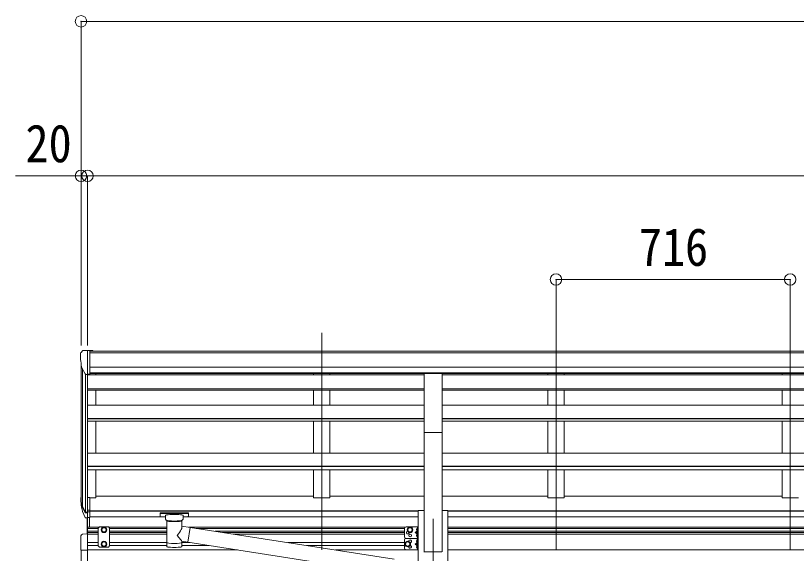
# Model space of a CAD drawing. Units: millimetres at full size, sheet at 1:35. Extents: x -9783 to 9892, y -6828 to 6752.
# Drawn here: x -3095 to -708, y 1498 to 3141 of the extents above; entities that cross this region are included whole.
import ezdxf
from ezdxf.enums import TextEntityAlignment as Align

# ---------------------------------------------------------------- set-up
doc = ezdxf.new("R2010")
doc.units = ezdxf.units.MM
doc.header["$LTSCALE"] = 35
doc.header["$PDMODE"] = 32
doc.header["$PDSIZE"] = 35
for name, color, linetype, lineweight in [('0-1_本体', 4, 'Continuous', 9), ('0-2_部品', 7, 'Continuous', 9), ('0-8_PARTS2', 2, 'Continuous', 9), ('0-A_寸法', 6, 'Continuous', 9), ('1-1_GLASS', 4, 'Continuous', 9), ('1-2_GLASS_SEAL', 7, 'Continuous', 9)]:
    doc.layers.add(name, color=color, linetype=linetype, lineweight=lineweight)
doc.styles.add('ＭＳ ゴシック', font='')
doc.styles.get('ＭＳ ゴシック').set_extended_font_data('MS Gothic')

msp = doc.modelspace()

# ---------------------------------------------------------------- linework, layer by layer
at = {"layer": '0-1_本体'}
for p, q in [((-2868.22, 2116.06), (2120.78, 2116.06)), ((-2868.22, 2110.71), (2120.78, 2110.71)), ((-2894.72, 1663.94), (-2894.72, 2079.31)), ((-2890.44, 2060.51), (-2890.44, 1641.94)), ((-2868.22, 2067.18), (2130.78, 2067.18)), ((-2880.72, 2045.15), (-2880.72, 1623.94)), ((-2874.72, 2044.68), (-2874.72, 1668.37)), ((-1846.22, 2043.99), (-2874.72, 2043.99)), ((-2868.22, 2049.51), (2130.78, 2049.51)), ((-1846.22, 2047.14), (-2868.22, 2047.14)), ((-2849.72, 2047.14), (-2849.72, 2043.99)), ((-2183.72, 2043.99), (-2183.72, 2047.14)), ((-2133.72, 2043.99), (-2133.72, 2047.14)), ((-1791.22, 2047.14), (1053.78, 2047.14)), ((-1791.22, 2043.99), (1053.78, 2043.99)), ((-1467.72, 2043.99), (-1467.72, 2047.14)), ((-1417.72, 2043.99), (-1417.72, 2047.14)), ((-751.72, 2043.99), (-751.72, 2047.14)), ((-1846.22, 2000.51), (-2874.72, 2000.51)), ((-1846.22, 1996.43), (-2874.72, 1996.43)), ((-2849.72, 1996.4), (-2849.72, 1951.41)), ((-2183.72, 1951.28), (-2183.72, 1996.43)), ((-2133.72, 1951.28), (-2133.72, 1996.43)), ((-1791.22, 2000.51), (1053.78, 2000.51)), ((-1791.22, 1996.43), (1053.78, 1996.43)), ((-1467.72, 1951.28), (-1467.72, 1996.43)), ((-1417.72, 1951.28), (-1417.72, 1996.43)), ((-751.72, 1951.28), (-751.72, 1996.43)), ((-1846.22, 1951.28), (-2874.72, 1951.28)), ((-1791.22, 1951.28), (1053.78, 1951.28)), ((-1846.22, 1910.54), (-2874.72, 1910.54)), ((-1846.22, 1503.08), (-1846.22, 1915.72)), ((-1791.22, 1503.08), (-1791.22, 1915.72)), ((-1791.22, 1910.54), (1053.78, 1910.54)), ((-1846.22, 1909.05), (-2874.72, 1909.05)), ((-1846.22, 1902.26), (-2874.72, 1902.26)), ((-2849.72, 1902.23), (-2849.72, 1803.97)), ((-2183.72, 1803.97), (-2183.72, 1902.26)), ((-2133.72, 1803.97), (-2133.72, 1902.26)), ((-1791.22, 1909.05), (1053.78, 1909.05)), ((-1791.22, 1902.26), (1053.78, 1902.26)), ((-1467.72, 1803.97), (-1467.72, 1902.26)), ((-1417.72, 1803.97), (-1417.72, 1902.26)), ((-751.72, 1803.97), (-751.72, 1902.26)), ((-1846.12, 1803.97), (-2874.72, 1803.97)), ((-1791.33, 1803.97), (1053.78, 1803.97)), ((-1846.06, 1764.76), (-2874.72, 1764.76)), ((-1846.14, 1763.28), (-2874.72, 1763.28)), ((-1846.13, 1753.62), (-2874.72, 1753.62)), ((-2849.72, 1753.71), (-2849.72, 1667.55)), ((-2183.72, 1753.62), (-2183.72, 1667.55)), ((-2133.72, 1753.62), (-2133.72, 1667.55)), ((-1791.39, 1764.76), (1053.78, 1764.76)), ((-1791.32, 1753.62), (1053.78, 1753.62)), ((-1791.3, 1763.28), (1053.78, 1763.28)), ((-1467.72, 1753.62), (-1467.72, 1667.55)), ((-1417.72, 1753.62), (-1417.72, 1667.55)), ((-751.72, 1753.62), (-751.72, 1667.55)), ((-2849.72, 1672.35), (-2183.72, 1672.35)), ((-1845.99, 1672.35), (-2133.72, 1672.35)), ((-1845.99, 1672.35), (-2133.72, 1672.35)), ((-1791.46, 1672.35), (-1467.72, 1672.35)), ((-751.72, 1672.35), (-1417.72, 1672.35)), ((-2868.22, 1667.55), (-2849.72, 1667.55)), ((-2183.72, 1667.55), (-2133.72, 1667.55)), ((-1467.72, 1667.55), (-1417.72, 1667.55)), ((-751.72, 1667.55), (-701.72, 1667.55)), ((-2868.22, 1628.22), (-1863.92, 1628.22)), ((-2868.22, 1626.86), (-1863.92, 1626.86)), ((-1863.92, 1629.46), (-1863.92, -1246.92)), ((-1863.92, 1629.46), (-1846.22, 1629.46)), ((-1791.22, 1629.46), (-1773.52, 1629.46)), ((-1773.52, 1629.46), (-1773.52, -1246.92)), ((-1773.52, 1628.04), (1035.95, 1628.04)), ((-1773.52, 1626.66), (1036.08, 1626.66)), ((-2868.22, 1609.48), (-2636.72, 1609.48)), ((-2582.72, 1609.48), (-1863.92, 1609.48)), ((-1773.52, 1609.48), (1036.08, 1609.48)), ((-1846.48, 1503.08), (-1791.48, 1503.08))]:
    msp.add_line(p, q, dxfattribs=at)
at = {"layer": '0-2_部品'}
for p, q in [((-2896.72, 2108.29), (-2896.72, 2107.66)), ((-2889.81, 2117.09), (-2893.88, 2111.29)), ((-2886.72, 2117.66), (-2889.06, 2117.52)), ((-2886.72, 2117.66), (-2868.22, 2117.66)), ((-2874.72, 2044.68), (-2874.72, 2117.66)), ((-2868.22, 2117.66), (-2858.22, 2117.57)), ((-2868.22, 2045.68), (-2868.22, 2117.66)), ((-2858.22, 2116.06), (-2858.22, 2117.57)), ((-2882.35, 2046.49), (-2891.62, 2062.56)), ((-2874.72, 2044.68), (-2879.93, 2044.99)), ((-2868.22, 2045.68), (-2874.72, 2045.68)), ((-1846.22, 2047.79), (-1791.22, 2047.79)), ((-1846.22, 1866.86), (-1846.22, 2047.79)), ((-1791.22, 1866.86), (-1791.22, 2047.79)), ((-1846.22, 1866.86), (-1791.22, 1866.86)), ((-2874.72, 1668.37), (-2874.72, 1606.49)), ((-2868.22, 1668.37), (-2874.72, 1668.37)), ((-2868.22, 1668.37), (-2868.22, 1607.31)), ((-2892.33, 1642.33), (-2882.17, 1623.16)), ((-2881.16, 1624.41), (-2890.91, 1642.83)), ((-2889.75, 1625.48), (-2882.17, 1607.99)), ((-2874.72, 1623.66), (-2879.86, 1623.66)), ((-2868.22, 1630.06), (-2874.72, 1630.06)), ((-2868.22, 1624.66), (-2874.72, 1624.66)), ((-2874.72, 1621.66), (-2879.57, 1621.66)), ((-2874.72, 1606.49), (-2879.57, 1606.49)), ((-2868.22, 1607.31), (-2874.72, 1607.31)), ((-2653.22, 1621.6), (-2653.22, 1610.84)), ((-2653.22, 1621.41), (-2653.22, 1619.87)), ((-2651.22, 1622.26), (-2568.22, 1622.26)), ((-2651.22, 1620.09), (-2568.22, 1620.09)), ((-2651.22, 1610.18), (-2636.72, 1610.18)), ((-2636.72, 1603.37), (-2636.72, 1613.64)), ((-2582.72, 1603.37), (-2582.72, 1613.64)), ((-2582.72, 1610.18), (-2568.22, 1610.18)), ((-2566.22, 1621.6), (-2566.22, 1610.84)), ((-2632.62, 1598.87), (-2632.64, 1518.58)), ((-2586.82, 1581.29), (-2586.82, 1598.88)), ((-2561.6, 1577.39), (-2586.82, 1581.3)), ((-2561.6, 1577.39), (-2568.62, 1532.13)), ((-2561.6, 1577.39), (-1937.64, 1480.59)), ((-2586.81, 1518.58), (-2586.82, 1535.2)), ((-2586.82, 1534.95), (-2568.62, 1532.13)), ((-1941.65, 1434.76), (-2568.62, 1532.13))]:
    msp.add_line(p, q, dxfattribs=at)
for points in [[(-2653.22, 1621.6), (-2653.19, 1621.79), (-2653.1, 1621.93), (-2653.01, 1622.02), (-2652.9, 1622.09), (-2652.78, 1622.13), (-2652.49, 1622.19), (-2652, 1622.24), (-2651.46, 1622.26), (-2651.22, 1622.26)], [(-2653.22, 1610.84), (-2653.19, 1610.64), (-2653.1, 1610.51), (-2653.01, 1610.41), (-2652.9, 1610.35), (-2652.78, 1610.31), (-2652.49, 1610.25), (-2652, 1610.2), (-2651.46, 1610.18), (-2651.22, 1610.18)], [(-2636.68, 1603.42), (-2636.71, 1603.07), (-2636.46, 1602.11), (-2635.94, 1601.23), (-2635.14, 1600.39), (-2634.02, 1599.59), (-2632.62, 1598.87)], [(-2586.82, 1598.88), (-2586.59, 1598.97), (-2585.24, 1599.71), (-2584.12, 1600.55), (-2583.37, 1601.42), (-2582.9, 1602.32), (-2582.73, 1603.21)], [(-2568.22, 1622.26), (-2567.87, 1622.26), (-2567.34, 1622.23), (-2566.89, 1622.18), (-2566.59, 1622.1), (-2566.42, 1622.01), (-2566.3, 1621.87), (-2566.23, 1621.69), (-2566.22, 1621.6)], [(-2568.22, 1610.18), (-2567.87, 1610.18), (-2567.34, 1610.21), (-2566.89, 1610.26), (-2566.59, 1610.33), (-2566.42, 1610.43), (-2566.3, 1610.57), (-2566.23, 1610.75), (-2566.22, 1610.84)]]:
    msp.add_lwpolyline(points, dxfattribs=at)
for centre, radius, start, end in [((-2893.72, 2108.29), 3, 93, 180), ((-2694.72, 2107.66), 202, 180, 192.90261), ((-2889, 2116.52), 1, 93.5, 145), ((-2879.75, 2047.99), 3, 210, 266.5), ((-2806.06, 1664.5), 89.07, 174.49576, 194.41188), ((-2806.78, 1668.78), 88.05, 177.22392, 197.21071), ((-2761.51, 1661.56), 133.22, 183.27987, 195.71302), ((-2879.57, 1624.66), 3, 210, 270), ((-2879.86, 1625.16), 1.5, 210, 270), ((-2879.57, 1609.49), 3, 210, 270)]:
    msp.add_arc(centre, radius, start, end, dxfattribs=at)
for centre, major_axis, ratio, start_param, end_param in [((-2651.22, 1619.87), (2, 0), 0.109601, 1.5707963, 3.1415927), ((-2609.72, 1613.64), (27, 0), 0.122176, 6.2831853, 9.424778), ((-2598.72, 1603.37), (16, 0), 0.361356, 6.2636979, 6.2831853), ((-2568.22, 1619.87), (2, 0), 0.109601, 0, 1.5707963), ((-2609.71, 1598.41), (-22.91, 0.42), 0.072511, 0.0008029, 1.5715993), ((-2609.71, 1596.79), (-22.91, 0.42), 0.072511, 0.0008029, 1.5715993), ((-2609.74, 1598.41), (22.92, 0.42), 0.07247, 4.71158, 6.2823764), ((-2609.74, 1596.79), (22.92, 0.42), 0.07247, 4.71158, 6.2823764), ((-2609.72, 1554.75), (-22.81, -26.62), 0.234429, 1.6855472, 3.1268519), ((-2607.17, 1557.4), (20.32, -22.25), 0.045535, 0.0389954, 1.3075346), ((-2609.72, 1531.02), (22.91, 0), 0.122865, 3.1415927, 6.2831853), ((-2609.72, 1518.58), (22.92, 0), 0.101955, 3.1415499, 6.2833984)]:
    msp.add_ellipse(centre, major_axis=major_axis, ratio=ratio, start_param=start_param, end_param=end_param, dxfattribs=at)
at = {"layer": '0-8_PARTS2'}
for p, q in [((-2158.72, 1509.28), (-2158.72, 2171.81)), ((-1442.72, 1509.28), (-1442.72, 2171.81)), ((-726.72, 1509.28), (-726.72, 2171.81)), ((-1818.72, 1603.08), (-1818.72, -1346.92))]:
    msp.add_line(p, q, dxfattribs=at)
at = {"layer": '0-A_寸法'}
for p, q in [((-2894.72, 3123.57), (7169.28, 3123.57)), ((-2894.72, 3123.57), (-2894.72, 2133.28)), ((-2894.72, 2651.44), (-3094.72, 2651.44)), ((-2894.72, 2651.44), (-2894.72, 2133.28)), ((-2874.72, 2651.44), (-2894.72, 2651.44)), ((-2874.72, 2651.44), (2137.28, 2651.44)), ((-2874.72, 2651.44), (-2874.72, 2133.28)), ((-2874.72, 2651.44), (-2874.72, 2133.28)), ((-1442.72, 2334.82), (-726.72, 2334.82)), ((-1442.72, 2334.82), (-1442.72, 2133.28)), ((-726.72, 2334.82), (-726.72, 2133.28))]:
    msp.add_line(p, q, dxfattribs=at)
for p in [(-2894.72, 3123.57), (-2894.72, 2651.44), (-2874.72, 2651.44), (-1442.72, 2334.82), (-726.72, 2334.82)]:
    msp.add_point(p, dxfattribs=at)
at = {"layer": '1-1_GLASS'}
for p, q in [((-2874.72, 1577.97), (-2839.22, 1577.97)), ((-2810.22, 1577.97), (-2632.62, 1577.97)), ((-2565.35, 1577.97), (-1903.72, 1577.97)), ((-1773.52, 1577.97), (1036.08, 1577.97)), ((-2874.72, 1574.47), (-2842.22, 1574.47)), ((-2874.72, 1565.47), (-2842.22, 1565.47)), ((-2874.72, 1561.97), (-2842.22, 1561.97)), ((-2874.72, 1557.46), (-2874.72, -316.53)), ((-2842.22, 1556.97), (-2874.72, 1556.97)), ((-2807.22, 1574.47), (-2632.62, 1574.47)), ((-2807.22, 1565.47), (-2632.62, 1565.47)), ((-2807.22, 1561.97), (-2632.62, 1561.97)), ((-2632.62, 1556.97), (-2807.22, 1556.97)), ((-2542.78, 1574.47), (-1905.7, 1574.47)), ((-2484.77, 1565.47), (-1905.72, 1565.47)), ((-2462.21, 1561.97), (-1905.72, 1561.97)), ((-2066.65, 1556.97), (-2429.98, 1556.97)), ((-1905.72, 1556.97), (-2066.65, 1556.97)), ((-1773.52, 1574.47), (1036.08, 1574.47)), ((-1773.52, 1565.47), (1036.08, 1565.47)), ((-1773.52, 1561.97), (1036.08, 1561.97)), ((1036.08, 1556.97), (-1773.52, 1556.97)), ((-2874.72, 1530.97), (-2842.22, 1530.97)), ((-2807.22, 1530.97), (-2632.62, 1530.97)), ((-2586.82, 1530.97), (-2561.15, 1530.97)), ((-2262.38, 1530.97), (-1905.72, 1530.97)), ((-2894.72, 1508.27), (-2894.72, -267.34)), ((-2874.72, 1521.97), (-2842.22, 1521.97)), ((-2416.26, 1508.47), (-2874.72, 1508.47)), ((-2807.22, 1521.97), (-2632.64, 1521.97)), ((-2586.81, 1521.97), (-2503.19, 1521.97)), ((-2204.36, 1521.97), (-1905.72, 1521.97)), ((-2117.34, 1508.47), (-1863.92, 1508.47)), ((-1773.52, 1508.47), (1036.08, 1508.47)), ((-1846.48, 1503.08), (-1791.48, 1503.08))]:
    msp.add_line(p, q, dxfattribs=at)
at = {"layer": '1-2_GLASS_SEAL'}
for p, q in [((-2876.22, 1557.46), (-2876.22, 1606.49)), ((-2874.72, 1557.46), (-2874.72, 1607.31)), ((-2869.22, 1577.97), (-2869.22, 1607.31)), ((-2838.22, 1578.97), (-2842.22, 1574.97)), ((-2811.22, 1578.97), (-2838.22, 1578.97)), ((-2811.22, 1578.97), (-2807.22, 1574.97)), ((-1900.92, 1578.97), (-1863.92, 1578.97)), ((-1866.42, 1578.97), (-1866.42, 1543.97)), ((-1863.92, 1578.97), (-1863.92, 1543.97)), ((-2874.72, 1557.47), (-2890.01, 1556.67)), ((-2842.22, 1574.97), (-2842.22, 1521.47)), ((-2807.22, 1521.47), (-2807.22, 1574.97)), ((-1905.92, 1573.97), (-1905.92, 1548.97)), ((-1866.42, 1561.47), (-1873.42, 1561.47)), ((-1866.92, 1574.47), (-1867.73, 1574.33)), ((-1866.92, 1566.47), (-1867.73, 1566.61)), ((-1866.92, 1556.47), (-1867.73, 1556.33)), ((-1866.92, 1566.47), (-1866.42, 1566.56)), ((-2895.22, 1551.17), (-2895.22, 1508.27)), ((-2824.72, 1533.97), (-2831.22, 1530.22)), ((-2831.22, 1530.22), (-2831.22, 1522.71)), ((-2818.22, 1530.22), (-2824.72, 1533.97)), ((-2818.22, 1522.71), (-2818.22, 1530.22)), ((-1905.92, 1538.97), (-1905.92, 1513.97)), ((-1900.92, 1543.97), (-1863.92, 1543.97)), ((-1900.92, 1543.97), (-1863.92, 1543.97)), ((-1866.92, 1548.47), (-1867.73, 1548.61)), ((-1866.92, 1539.47), (-1867.73, 1539.33)), ((-1866.92, 1531.47), (-1867.73, 1531.61)), ((-1866.92, 1548.47), (-1866.42, 1548.56)), ((-1866.92, 1531.47), (-1866.42, 1531.56)), ((-1866.42, 1543.97), (-1866.42, 1508.97)), ((-1863.92, 1543.97), (-1863.92, 1508.97)), ((-2874.72, 1508.27), (-2895.22, 1508.27)), ((-2838.22, 1517.47), (-2842.22, 1521.47)), ((-2811.22, 1517.47), (-2838.22, 1517.47)), ((-2831.22, 1522.71), (-2824.72, 1518.96)), ((-2824.72, 1518.96), (-2818.22, 1522.71)), ((-2811.22, 1517.47), (-2807.22, 1521.47)), ((-1900.92, 1508.97), (-1863.92, 1508.97)), ((-1866.42, 1526.47), (-1873.42, 1526.47)), ((-1866.92, 1521.47), (-1867.73, 1521.33)), ((-1866.92, 1513.47), (-1867.73, 1513.61)), ((-1866.92, 1513.47), (-1866.42, 1513.56))]:
    msp.add_line(p, q, dxfattribs=at)
for points in [[(-2831.22, 1573.72), (-2824.72, 1577.47), (-2818.22, 1573.72)], [(-2818.22, 1573.72), (-2818.22, 1566.21), (-2824.72, 1562.46), (-2831.22, 1566.21), (-2831.22, 1573.72)], [(-1866.42, 1566.47), (-1873.42, 1561.47), (-1866.42, 1556.47)], [(-1866.04, 1570.47), (-1866.67, 1571.65), (-1868.9, 1572.77)], [(-1866.04, 1570.47), (-1866.67, 1569.28), (-1868.9, 1568.17)], [(-1866.04, 1552.47), (-1866.67, 1553.65), (-1868.9, 1554.77)], [(-1866.04, 1552.47), (-1866.67, 1551.28), (-1868.9, 1550.17)], [(-1866.92, 1566.47), (-1866.92, 1574.47), (-1866.42, 1574.38), (-1866.42, 1566.56)], [(-1866.92, 1548.47), (-1866.92, 1556.47), (-1866.42, 1556.38), (-1866.42, 1548.56)], [(-1866.42, 1531.47), (-1873.42, 1526.47), (-1866.42, 1521.47)], [(-1866.04, 1535.47), (-1866.67, 1536.65), (-1868.9, 1537.77)], [(-1866.04, 1535.47), (-1866.67, 1534.28), (-1868.9, 1533.17)], [(-1866.92, 1531.47), (-1866.92, 1539.47), (-1866.42, 1539.38), (-1866.42, 1531.56)], [(-1866.04, 1517.47), (-1866.67, 1518.65), (-1868.9, 1519.77)], [(-1866.04, 1517.47), (-1866.67, 1516.28), (-1868.9, 1515.17)], [(-1866.92, 1513.47), (-1866.92, 1521.47), (-1866.42, 1521.38), (-1866.42, 1513.56)]]:
    msp.add_lwpolyline(points, dxfattribs=at)
for points in [[(-1888.92, 1562.46), (-1882.42, 1566.21), (-1882.42, 1573.72), (-1888.92, 1577.47), (-1895.42, 1573.72), (-1895.42, 1566.21)], [(-1895.92, 1518.96), (-1889.42, 1522.71), (-1889.42, 1530.22), (-1895.92, 1533.97), (-1902.42, 1530.22), (-1902.42, 1522.71)]]:
    msp.add_lwpolyline(points, close=True, dxfattribs=at)
for centre, radius in [((-2824.72, 1569.97), 8.5), ((-2824.72, 1569.97), 7.5), ((-2824.72, 1569.97), 6.5), ((-1888.92, 1569.97), 8.5), ((-1888.92, 1569.97), 7.5), ((-1888.92, 1569.97), 6.5), ((-1888.92, 1552.97), 4.25), ((-2824.72, 1526.47), 8.5), ((-2824.72, 1526.47), 7.5), ((-2824.72, 1526.47), 6.5), ((-1895.92, 1526.47), 8.5), ((-1895.92, 1526.47), 7.5), ((-1895.92, 1526.47), 6.5)]:
    msp.add_circle(centre, radius, dxfattribs=at)
for centre, radius, start, end in [((-1900.92, 1573.97), 5, 90, 180), ((-2889.72, 1551.17), 5.5, 93, 180), ((-1895.92, 1561.47), 4.25, 94.76077, 6.29431), ((-1862.82, 1570.47), 6.5, 147.94412, 212.05588), ((-1862.82, 1552.47), 6.5, 147.94412, 212.05588), ((-1867.57, 1573.44), 0.9, 100, 147.94412), ((-1867.57, 1567.49), 0.9, 212.05588, 260), ((-1867.57, 1555.44), 0.9, 100, 147.94412), ((-1900.92, 1548.97), 5, 180, 270), ((-1900.92, 1538.97), 5, 90, 180), ((-1888.92, 1534.97), 4.25, 274.76077, 186.29431), ((-1862.82, 1535.47), 6.5, 147.94412, 212.05588), ((-1867.57, 1549.49), 0.9, 212.05588, 260), ((-1867.57, 1538.44), 0.9, 100, 147.94412), ((-1867.57, 1532.49), 0.9, 212.05588, 260), ((-1900.92, 1513.97), 5, 180, 270), ((-1888.92, 1517.97), 4.25, 173.70569, 85.23923), ((-1862.82, 1517.47), 6.5, 147.94412, 212.05588), ((-1867.57, 1520.44), 0.9, 100, 147.94412), ((-1867.57, 1514.49), 0.9, 212.05588, 260)]:
    msp.add_arc(centre, radius, start, end, dxfattribs=at)

# ---------------------------------------------------------------- texts
at = {"layer": '0-A_寸法', "color": 7, "style": 'ＭＳ ゴシック', "width": 0.9}
for s, p in [('20', (-3064.72, 2658.44)), ('716', (-1189.72, 2341.82))]:
    msp.add_text(s, height=115.5, dxfattribs=at).set_placement(p, align=Align.BOTTOM_LEFT)

doc.saveas('drawing.dxf')
